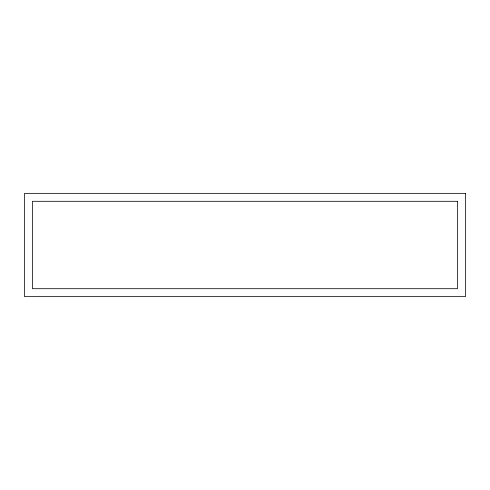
<?xml version="1.0" encoding="UTF-8"?>
<svg xmlns="http://www.w3.org/2000/svg" width="490" height="490" viewBox="0 0 490 490"><rect width="100%" height="100%" fill="white"/><g stroke="black" fill="none" stroke-linecap="round" stroke-linejoin="round"><path stroke-width="0.73" d="M465.5 193.354L24.5 193.354L24.5 296.646L465.5 296.646L465.5 193.354M457.556 201.298L32.444 201.298L32.444 288.702L457.556 288.702L457.556 201.298"/></g></svg>
